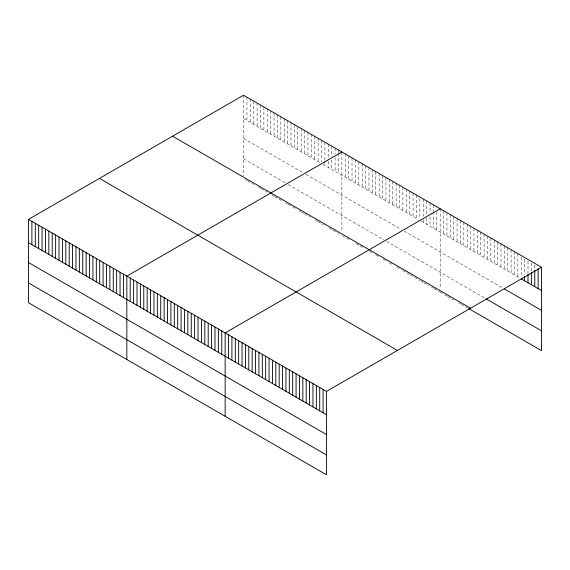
<?xml version="1.0" encoding="UTF-8"?>
<svg xmlns="http://www.w3.org/2000/svg" width="570" height="570" viewBox="0 0 570 570"><rect width="100%" height="100%" fill="white"/><g stroke="black" fill="none" stroke-linecap="round" stroke-linejoin="round"><path stroke-width="0.43" stroke-dasharray="2.85 2.14" d="M243.533 95.218L243.533 176.223M243.533 118.539L320.839 163.17M322.877 164.345L418.494 219.55M421.202 221.117L519.89 278.089M243.533 138.36L303.212 172.81M305.919 174.377L401.536 229.582M404.251 231.149L503.004 288.163M243.533 158.781L285.577 183.056M288.292 184.623L383.909 239.828M386.617 241.388L485.441 298.445M244.893 179.386L246.924 180.562M247.601 180.954L253.707 184.473M258.452 187.216L260.49 188.392M261.167 188.784L267.266 192.304M272.018 195.047L274.049 196.222M274.726 196.614L282.863 201.31M285.577 202.877L287.615 204.053M288.292 204.445L296.429 209.14M299.143 210.708L301.174 211.883M301.851 212.275L303.888 213.444M304.565 213.835L309.987 216.97M315.417 220.106L317.447 221.274M318.131 221.666L323.553 224.801M328.976 227.936L331.69 229.496M333.044 230.28L338.473 233.415M342.541 235.766L344.572 236.935M346.61 238.11L350.678 240.462M356.1 243.597L358.815 245.157M360.176 245.941L364.244 248.292M369.666 251.427L371.704 252.595M375.772 254.947L379.157 256.906M383.232 259.25L387.978 261.993M389.331 262.777L392.723 264.737M396.791 267.081L401.536 269.824M402.897 270.608L406.282 272.567M406.966 272.959L409.673 274.526M410.357 274.911L419.848 280.397M420.525 280.789L423.239 282.357M423.916 282.741L428.661 285.485M431.376 287.052L433.414 288.228M434.091 288.62L439.513 291.747M440.19 292.139L442.22 293.308M444.921 294.868L446.944 296.044M447.621 296.429L453.699 299.941M458.43 302.67L460.453 303.839M461.13 304.23L467.208 307.736M534.745 265.079L534.745 269.396M531.368 263.126L531.368 271.762M527.991 261.181L527.991 273.272M524.614 259.229L524.614 274.776M521.236 257.277L521.236 277.141M517.859 253.6L517.859 276.92M514.482 251.655L514.482 274.968M511.105 249.703L511.105 273.023M507.728 247.751L507.728 271.071M504.35 245.805L504.35 269.118M500.98 243.853L500.98 267.173M497.603 241.901L497.603 265.221M494.226 239.956L494.226 263.269M490.848 238.004L490.848 261.324M487.471 236.051L487.471 259.371M484.094 234.106L484.094 257.426M480.717 232.154L480.717 255.474M477.339 230.209L477.339 253.522M473.962 228.257L473.962 251.577M470.585 226.304L470.585 249.624M467.208 224.359L467.208 247.672M463.83 222.407L463.83 245.727M460.453 220.455L460.453 243.775M457.076 218.51L457.076 241.822M453.699 216.557L453.699 239.877M450.321 214.605L450.321 237.925M446.944 212.66L446.944 235.98M443.567 210.708L443.567 234.028M440.19 208.763L440.19 288.178M436.798 211.983L436.798 230.123M433.414 204.844L433.414 210.893M433.414 211.755L433.414 228.164M430.022 202.884L430.022 213.251M430.022 216.707L430.022 226.205M426.631 200.932L426.631 214.748M426.631 218.203L426.631 224.245M423.239 198.973L423.239 216.244M423.239 219.699L423.239 222.293M419.848 198.745L419.848 218.602M416.456 195.054L416.456 218.374M413.065 193.102L413.065 216.415M409.673 191.142L409.673 214.463M406.282 189.183L406.282 212.503M402.897 187.224L402.897 210.544M399.506 185.271L399.506 208.584M396.114 183.312L396.114 206.632M392.723 181.353L392.723 204.673M389.331 179.393L389.331 202.713M385.94 177.441L385.94 200.754M382.548 175.482L382.548 198.802M379.157 173.522L379.157 196.842M375.772 171.563L375.772 194.883M372.381 169.611L372.381 192.924M368.99 167.651L368.99 190.971M365.598 165.692L365.598 189.012M362.207 163.733L362.207 187.053M358.815 161.78L358.815 185.093M355.423 159.821L355.423 183.141M352.032 157.862L352.032 181.182M348.648 155.902L348.648 179.222M345.256 153.95L345.256 177.263M341.865 151.99L341.865 231.406M338.473 150.031L338.473 152.625M338.473 153.487L338.473 173.351M335.082 148.072L335.082 154.121M335.082 157.577L335.082 171.392M331.69 146.12L331.69 156.479M331.69 159.935L331.69 169.433M328.299 144.16L328.299 157.976M328.299 161.431L328.299 167.48M324.907 142.201L324.907 160.341M324.907 161.203L324.907 165.521M321.516 140.241L321.516 161.837M318.131 138.289L318.131 161.602M314.74 136.33L314.74 159.65M311.348 134.37L311.348 157.69M307.957 132.411L307.957 155.731M304.565 130.459L304.565 153.772M301.174 128.499L301.174 151.82M297.782 126.54L297.782 149.86M294.391 124.581L294.391 147.901M291.006 122.628L291.006 145.941M287.615 120.669L287.615 143.989M284.223 118.71L284.223 142.03M280.832 116.75L280.832 140.07M277.44 114.798L277.44 138.111M274.049 112.839L274.049 136.159M270.657 110.879L270.657 134.199M267.266 108.92L267.266 132.24M263.882 106.968L263.882 130.281M260.49 105.008L260.49 128.328M257.099 103.049L257.099 126.369M253.707 101.09L253.707 124.41M250.316 99.137L250.316 122.45M246.924 97.178L246.924 120.498"/><path stroke-width="0.85" d="M28.5 219.372L326.468 391.398L326.468 474.782L28.5 302.748L28.5 219.372L243.533 95.218L541.5 267.252L541.5 350.628L468.561 308.52M341.865 151.99L126.832 276.137L126.832 359.52M440.19 208.763L225.157 332.909L225.157 416.292M326.468 391.398L541.5 267.252M521.236 278.873L541.5 290.565M504.35 288.94L541.5 310.386M486.117 298.837L541.5 330.807M172.575 136.187L470.542 308.22M99.458 178.403L397.425 350.429M28.5 242.685L326.468 414.718M28.5 262.506L326.468 434.54M28.5 282.927L326.468 454.96M538.123 268.755L538.123 288.62M534.745 270.258L534.745 286.667M531.368 272.631L531.368 284.722M527.991 274.134L527.991 282.77M524.614 276.5L524.614 280.818M323.09 389.445L323.09 412.766M319.713 387.5L319.713 410.82M316.336 385.548L316.336 408.868M312.959 383.603L312.959 406.916M309.581 381.651L309.581 404.971M306.204 379.698L306.204 403.019M302.827 377.753L302.827 401.066M299.45 375.801L299.45 399.121M296.072 373.849L296.072 397.169M292.695 371.904L292.695 395.217M289.318 369.951L289.318 393.272M285.94 367.999L285.94 391.319M282.563 366.054L282.563 389.374M279.186 364.102L279.186 387.422M275.809 362.157L275.809 385.47M272.432 360.204L272.432 383.524M269.054 358.252L269.054 381.572M265.684 356.307L265.684 379.62M262.307 354.355L262.307 377.675M258.93 352.403L258.93 375.723M255.552 350.457L255.552 373.77M252.175 348.505L252.175 371.825M248.798 346.553L248.798 369.873M245.421 344.608L245.421 367.928M242.043 342.656L242.043 365.976M238.666 340.71L238.666 364.023M235.289 338.758L235.289 362.078M231.912 336.806L231.912 360.126M228.534 334.861L228.534 358.174M221.766 330.949L221.766 354.269M218.374 328.99L218.374 352.31M214.983 327.038L214.983 350.351M211.598 325.078L211.598 348.398M208.207 323.119L208.207 346.439M204.815 321.159L204.815 344.48M201.424 319.207L201.424 342.52M198.032 317.248L198.032 340.568M194.641 315.288L194.641 338.608M191.249 313.336L191.249 336.649M187.858 311.377L187.858 334.697M184.466 309.417L184.466 332.738M181.082 307.458L181.082 330.778M177.69 305.506L177.69 328.819M174.299 303.546L174.299 326.867M170.907 301.587L170.907 324.907M167.516 299.628L167.516 322.948M164.124 297.675L164.124 320.988M160.733 295.716L160.733 319.036M157.341 293.757L157.341 317.077M153.957 291.797L153.957 315.117M150.565 289.845L150.565 313.158M147.174 287.886L147.174 311.206M143.782 285.926L143.782 309.246M140.391 283.967L140.391 307.287M137 282.015L137 305.328M133.608 280.055L133.608 303.375M130.216 278.096L130.216 301.416M123.441 274.184L123.441 297.497M120.049 272.225L120.049 295.545M116.658 270.266L116.658 293.586M113.266 268.306L113.266 291.626M109.875 266.354L109.875 289.667M106.483 264.394L106.483 287.715M103.092 262.435L103.092 285.755M99.7 260.476L99.7 283.796M96.316 258.524L96.316 281.837M92.924 256.564L92.924 279.884M89.533 254.605L89.533 277.925M86.141 252.645L86.141 275.966M82.75 250.693L82.75 274.006M79.358 248.734L79.358 272.054M75.967 246.774L75.967 270.094M72.575 244.815L72.575 268.135M69.191 242.863L69.191 266.176M65.799 240.903L65.799 264.224M62.408 238.944L62.408 262.264M59.016 236.985L59.016 260.305M55.625 235.032L55.625 258.345M52.233 233.073L52.233 256.393M48.842 231.114L48.842 254.434M45.45 229.154L45.45 252.474M42.066 227.202L42.066 250.515M38.675 225.243L38.675 248.563M35.283 223.283L35.283 246.603M31.892 221.324L31.892 244.644"/></g></svg>
